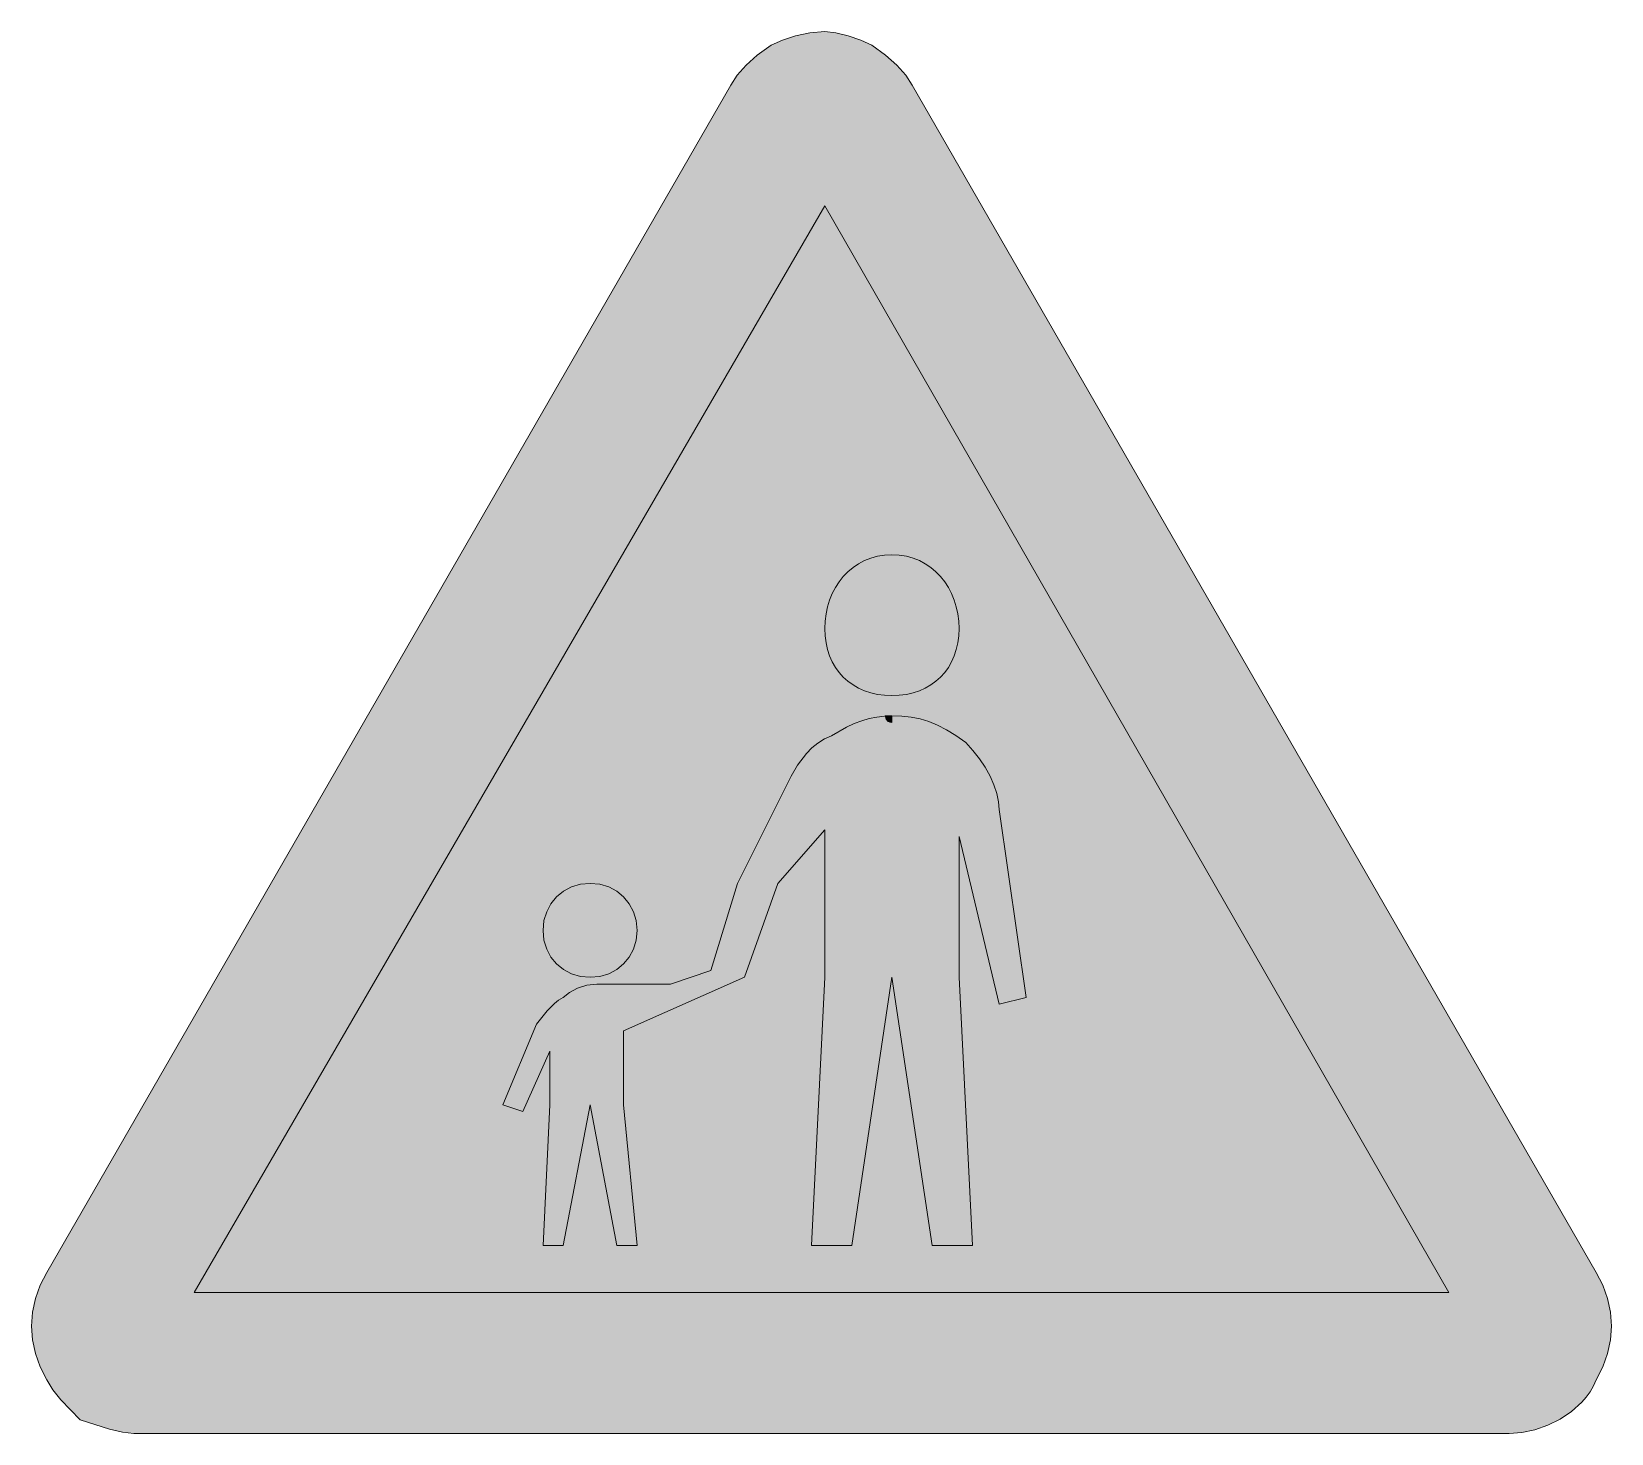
# Model space of a CAD drawing. Header units: metres. Extents: x 142 to 425, y 10 to 260.
import ezdxf

# ---------------------------------------------------------------- set-up
doc = ezdxf.new("R2010")
doc.units = ezdxf.units.M
for name, color, linetype, true_color in [('FILL_BLACK_000000', 7, 'Continuous', 0x000000), ('FILL_RED_FF0000', 7, 'Continuous', 0xff0000), ('FILL_WHITE_FFFFFF', 7, 'Continuous', 0xffffff)]:
    doc.layers.add(name, color=color, linetype=linetype, true_color=true_color)

msp = doc.modelspace()

# ---------------------------------------------------------------- hatches: boundary and pattern name
at = {"layer": 'FILL_BLACK_000000', "true_color": 0x000000}
h = msp.add_hatch(color=7, dxfattribs=at)
h.dxf.hatch_style = 1
h.paths.add_polyline_path([(307.95, 152.28), (307.79, 151.02), (307.52, 149.82), (307.15, 148.69), (306.68, 147.63), (306.11, 146.64), (305.45, 145.73), (304.71, 144.9), (303.88, 144.16), (302.97, 143.5), (301.98, 142.93), (300.92, 142.46), (299.79, 142.09), (298.59, 141.82), (297.33, 141.66), (296.01, 141.6), (294.69, 141.66), (293.43, 141.82), (292.23, 142.09), (291.1, 142.46), (290.04, 142.93), (289.05, 143.5), (288.14, 144.16), (287.31, 144.9), (286.57, 145.73), (285.91, 146.64), (285.34, 147.63), (284.87, 148.69), (284.5, 149.82), (284.23, 151.02), (284.07, 152.28), (284.01, 153.6), (284.07, 154.93), (284.23, 156.23), (284.5, 157.49), (284.87, 158.7), (285.34, 159.85), (285.91, 160.94), (286.57, 161.96), (287.31, 162.9), (288.14, 163.76), (289.05, 164.52), (290.04, 165.19), (291.1, 165.75), (292.23, 166.2), (293.43, 166.53), (294.69, 166.73), (296.01, 166.8), (297.33, 166.73), (298.59, 166.53), (299.79, 166.2), (300.92, 165.75), (301.98, 165.19), (302.97, 164.52), (303.88, 163.76), (304.71, 162.9), (305.45, 161.96), (306.11, 160.94), (306.68, 159.85), (307.15, 158.7), (307.52, 157.49), (307.79, 156.23), (307.95, 154.93), (308.01, 153.6), (307.95, 152.28)])
h = msp.add_hatch(color=7, dxfattribs=at)
h.dxf.hatch_style = 1
h.paths.add_polyline_path([(296.01, 91.2), (288.81, 43.2), (281.61, 43.2), (284.01, 91.2), (284.01, 117.6), (275.61, 108), (269.61, 91.2), (248.01, 81.6), (248.01, 68.4), (250.41, 43.2), (246.81, 43.2), (242.01, 68.4), (237.21, 43.2), (233.61, 43.2), (234.81, 68.4), (234.81, 78), (230.01, 67.2), (226.41, 68.4), (232.41, 82.8), (234.36, 85.2), (235.62, 86.51), (236.36, 87.1), (237.21, 87.6), (238.32, 88.48), (239.76, 89.25), (241.43, 89.79), (243.21, 90), (256.41, 90), (263.61, 92.4), (268.41, 108), (278.01, 127.2), (279.13, 129.17), (280.71, 131.25), (281.67, 132.23), (282.73, 133.11), (283.92, 133.84), (285.21, 134.4), (287.91, 135.97), (289.26, 136.59), (290.61, 137.1), (291.96, 137.49), (293.31, 137.77), (294.66, 137.94), (296.01, 138), (297.76, 137.94), (299.42, 137.76), (301.03, 137.43), (302.61, 136.95), (304.19, 136.3), (305.8, 135.47), (307.46, 134.44), (309.21, 133.2), (310.5, 131.8), (311.67, 130.31), (312.69, 128.77), (313.56, 127.2), (314.26, 125.63), (314.78, 124.09), (315.1, 122.6), (315.21, 121.2), (320.01, 87.6), (315.21, 86.4), (308.01, 116.4), (308.01, 91.2), (310.41, 43.2), (303.21, 43.2), (296.01, 91.2)])
h = msp.add_hatch(color=7, dxfattribs=at)
h.dxf.hatch_style = 1
h.paths.add_polyline_path([(296.01, 136.8), (295.61, 136.85), (295.32, 136.99), (294.96, 137.4), (294.81, 138), (296.01, 138), (296.01, 136.8)])
h = msp.add_hatch(color=7, dxfattribs=at)
h.dxf.hatch_style = 1
h.paths.add_polyline_path([(250.25, 97.86), (249.77, 96.26), (249.02, 94.83), (248.01, 93.6), (246.78, 92.59), (245.35, 91.84), (243.75, 91.36), (242.01, 91.2), (240.27, 91.36), (238.67, 91.84), (237.24, 92.59), (236.01, 93.6), (235, 94.83), (234.25, 96.26), (233.77, 97.86), (233.61, 99.6), (233.77, 101.34), (234.25, 102.94), (235, 104.37), (236.01, 105.6), (237.24, 106.61), (238.67, 107.36), (240.27, 107.84), (242.01, 108), (243.75, 107.84), (245.35, 107.36), (246.78, 106.61), (248.01, 105.6), (249.02, 104.37), (249.77, 102.94), (250.25, 101.34), (250.41, 99.6), (250.25, 97.86)])
at = {"layer": 'FILL_RED_FF0000', "true_color": 0xff0000}
h = msp.add_hatch(color=7, dxfattribs=at)
h.dxf.hatch_style = 1
h.paths.add_polyline_path([(423.19, 36.1), (424.03, 33.71), (424.54, 31.27), (424.71, 28.8), (424.54, 26.33), (424.03, 23.89), (423.19, 21.5), (422.01, 19.2), (421.51, 18.1), (420.9, 17.06), (420.19, 16.09), (419.4, 15.17), (417.6, 13.53), (415.56, 12.15), (413.35, 11.06), (411.04, 10.26), (408.7, 9.77), (406.41, 9.6), (160.41, 9.6), (158.4, 9.81), (156.06, 10.35), (150.81, 12), (147.36, 15.6), (145.92, 17.4), (144.81, 19.2), (143.63, 21.5), (142.78, 23.89), (142.28, 26.33), (142.11, 28.8), (142.28, 31.27), (142.78, 33.71), (143.63, 36.1), (144.81, 38.4), (267.21, 250.8), (268.33, 252.6), (269.91, 254.4), (271.93, 256.2), (274.41, 258), (276.42, 258.88), (278.76, 259.65), (281.33, 260.19), (284.01, 260.4), (286, 260.19), (288.21, 259.65), (290.42, 258.88), (292.41, 258), (294.88, 256.2), (296.91, 254.4), (298.48, 252.6), (299.61, 250.8), (422.01, 38.4), (423.19, 36.1)])
at = {"layer": 'FILL_WHITE_FFFFFF', "true_color": 0xffffff}
h = msp.add_hatch(color=7, dxfattribs=at)
h.dxf.hatch_style = 1
h.paths.add_polyline_path([(284.01, 229.2), (395.61, 34.8), (171.21, 34.8), (284.01, 229.2)])

# ---------------------------------------------------------------- linework, layer by layer
at = {"layer": 'FILL_BLACK_000000', "lineweight": 0, "true_color": 0x000000}
for points in [[(307.95, 152.28), (307.79, 151.02), (307.52, 149.82), (307.15, 148.69), (306.68, 147.63), (306.11, 146.64), (305.45, 145.73), (304.71, 144.9), (303.88, 144.16), (302.97, 143.5), (301.98, 142.93), (300.92, 142.46), (299.79, 142.09), (298.59, 141.82), (297.33, 141.66), (296.01, 141.6), (294.69, 141.66), (293.43, 141.82), (292.23, 142.09), (291.1, 142.46), (290.04, 142.93), (289.05, 143.5), (288.14, 144.16), (287.31, 144.9), (286.57, 145.73), (285.91, 146.64), (285.34, 147.63), (284.87, 148.69), (284.5, 149.82), (284.23, 151.02), (284.07, 152.28), (284.01, 153.6), (284.07, 154.93), (284.23, 156.23), (284.5, 157.49), (284.87, 158.7), (285.34, 159.85), (285.91, 160.94), (286.57, 161.96), (287.31, 162.9), (288.14, 163.76), (289.05, 164.52), (290.04, 165.19), (291.1, 165.75), (292.23, 166.2), (293.43, 166.53), (294.69, 166.73), (296.01, 166.8), (297.33, 166.73), (298.59, 166.53), (299.79, 166.2), (300.92, 165.75), (301.98, 165.19), (302.97, 164.52), (303.88, 163.76), (304.71, 162.9), (305.45, 161.96), (306.11, 160.94), (306.68, 159.85), (307.15, 158.7), (307.52, 157.49), (307.79, 156.23), (307.95, 154.93), (308.01, 153.6)], [(296.01, 91.2), (288.81, 43.2), (281.61, 43.2), (284.01, 91.2), (284.01, 117.6), (275.61, 108), (269.61, 91.2), (248.01, 81.6), (248.01, 68.4), (250.41, 43.2), (246.81, 43.2), (242.01, 68.4), (237.21, 43.2), (233.61, 43.2), (234.81, 68.4), (234.81, 78), (230.01, 67.2), (226.41, 68.4), (232.41, 82.8), (234.36, 85.2), (235.62, 86.51), (236.36, 87.1), (237.21, 87.6), (238.32, 88.48), (239.76, 89.25), (241.43, 89.79), (243.21, 90), (256.41, 90), (263.61, 92.4), (268.41, 108), (278.01, 127.2), (279.13, 129.17), (280.71, 131.25), (281.67, 132.23), (282.73, 133.11), (283.92, 133.84), (285.21, 134.4), (287.91, 135.97), (289.26, 136.59), (290.61, 137.1), (291.96, 137.49), (293.31, 137.77), (294.66, 137.94), (296.01, 138), (297.76, 137.94), (299.42, 137.76), (301.03, 137.43), (302.61, 136.95), (304.19, 136.3), (305.8, 135.47), (307.46, 134.44), (309.21, 133.2), (310.5, 131.8), (311.67, 130.31), (312.69, 128.77), (313.56, 127.2), (314.26, 125.63), (314.78, 124.09), (315.1, 122.6), (315.21, 121.2), (320.01, 87.6), (315.21, 86.4), (308.01, 116.4), (308.01, 91.2), (310.41, 43.2), (303.21, 43.2)], [(296.01, 136.8), (295.61, 136.85), (295.32, 136.99), (294.96, 137.4), (294.81, 138), (296.01, 138)], [(250.25, 97.86), (249.77, 96.26), (249.02, 94.83), (248.01, 93.6), (246.78, 92.59), (245.35, 91.84), (243.75, 91.36), (242.01, 91.2), (240.27, 91.36), (238.67, 91.84), (237.24, 92.59), (236.01, 93.6), (235, 94.83), (234.25, 96.26), (233.77, 97.86), (233.61, 99.6), (233.77, 101.34), (234.25, 102.94), (235, 104.37), (236.01, 105.6), (237.24, 106.61), (238.67, 107.36), (240.27, 107.84), (242.01, 108), (243.75, 107.84), (245.35, 107.36), (246.78, 106.61), (248.01, 105.6), (249.02, 104.37), (249.77, 102.94), (250.25, 101.34), (250.41, 99.6)]]:
    msp.add_lwpolyline(points, close=True, dxfattribs=at)
at = {"layer": 'FILL_RED_FF0000', "lineweight": 0, "true_color": 0xff0000}
msp.add_lwpolyline([(423.19, 36.1), (424.03, 33.71), (424.54, 31.27), (424.71, 28.8), (424.54, 26.33), (424.03, 23.89), (423.19, 21.5), (422.01, 19.2), (421.51, 18.1), (420.9, 17.06), (420.19, 16.09), (419.4, 15.17), (417.6, 13.53), (415.56, 12.15), (413.35, 11.06), (411.04, 10.26), (408.7, 9.77), (406.41, 9.6), (160.41, 9.6), (158.4, 9.81), (156.06, 10.35), (150.81, 12), (147.36, 15.6), (145.92, 17.4), (144.81, 19.2), (143.63, 21.5), (142.78, 23.89), (142.28, 26.33), (142.11, 28.8), (142.28, 31.27), (142.78, 33.71), (143.63, 36.1), (144.81, 38.4), (267.21, 250.8), (268.33, 252.6), (269.91, 254.4), (271.93, 256.2), (274.41, 258), (276.42, 258.88), (278.76, 259.65), (281.33, 260.19), (284.01, 260.4), (286, 260.19), (288.21, 259.65), (290.42, 258.88), (292.41, 258), (294.88, 256.2), (296.91, 254.4), (298.48, 252.6), (299.61, 250.8), (422.01, 38.4)], close=True, dxfattribs=at)
at = {"layer": 'FILL_WHITE_FFFFFF', "lineweight": 0, "true_color": 0xff0000}
msp.add_lwpolyline([(284.01, 229.2), (395.61, 34.8), (171.21, 34.8)], close=True, dxfattribs=at)

doc.saveas('drawing.dxf')
